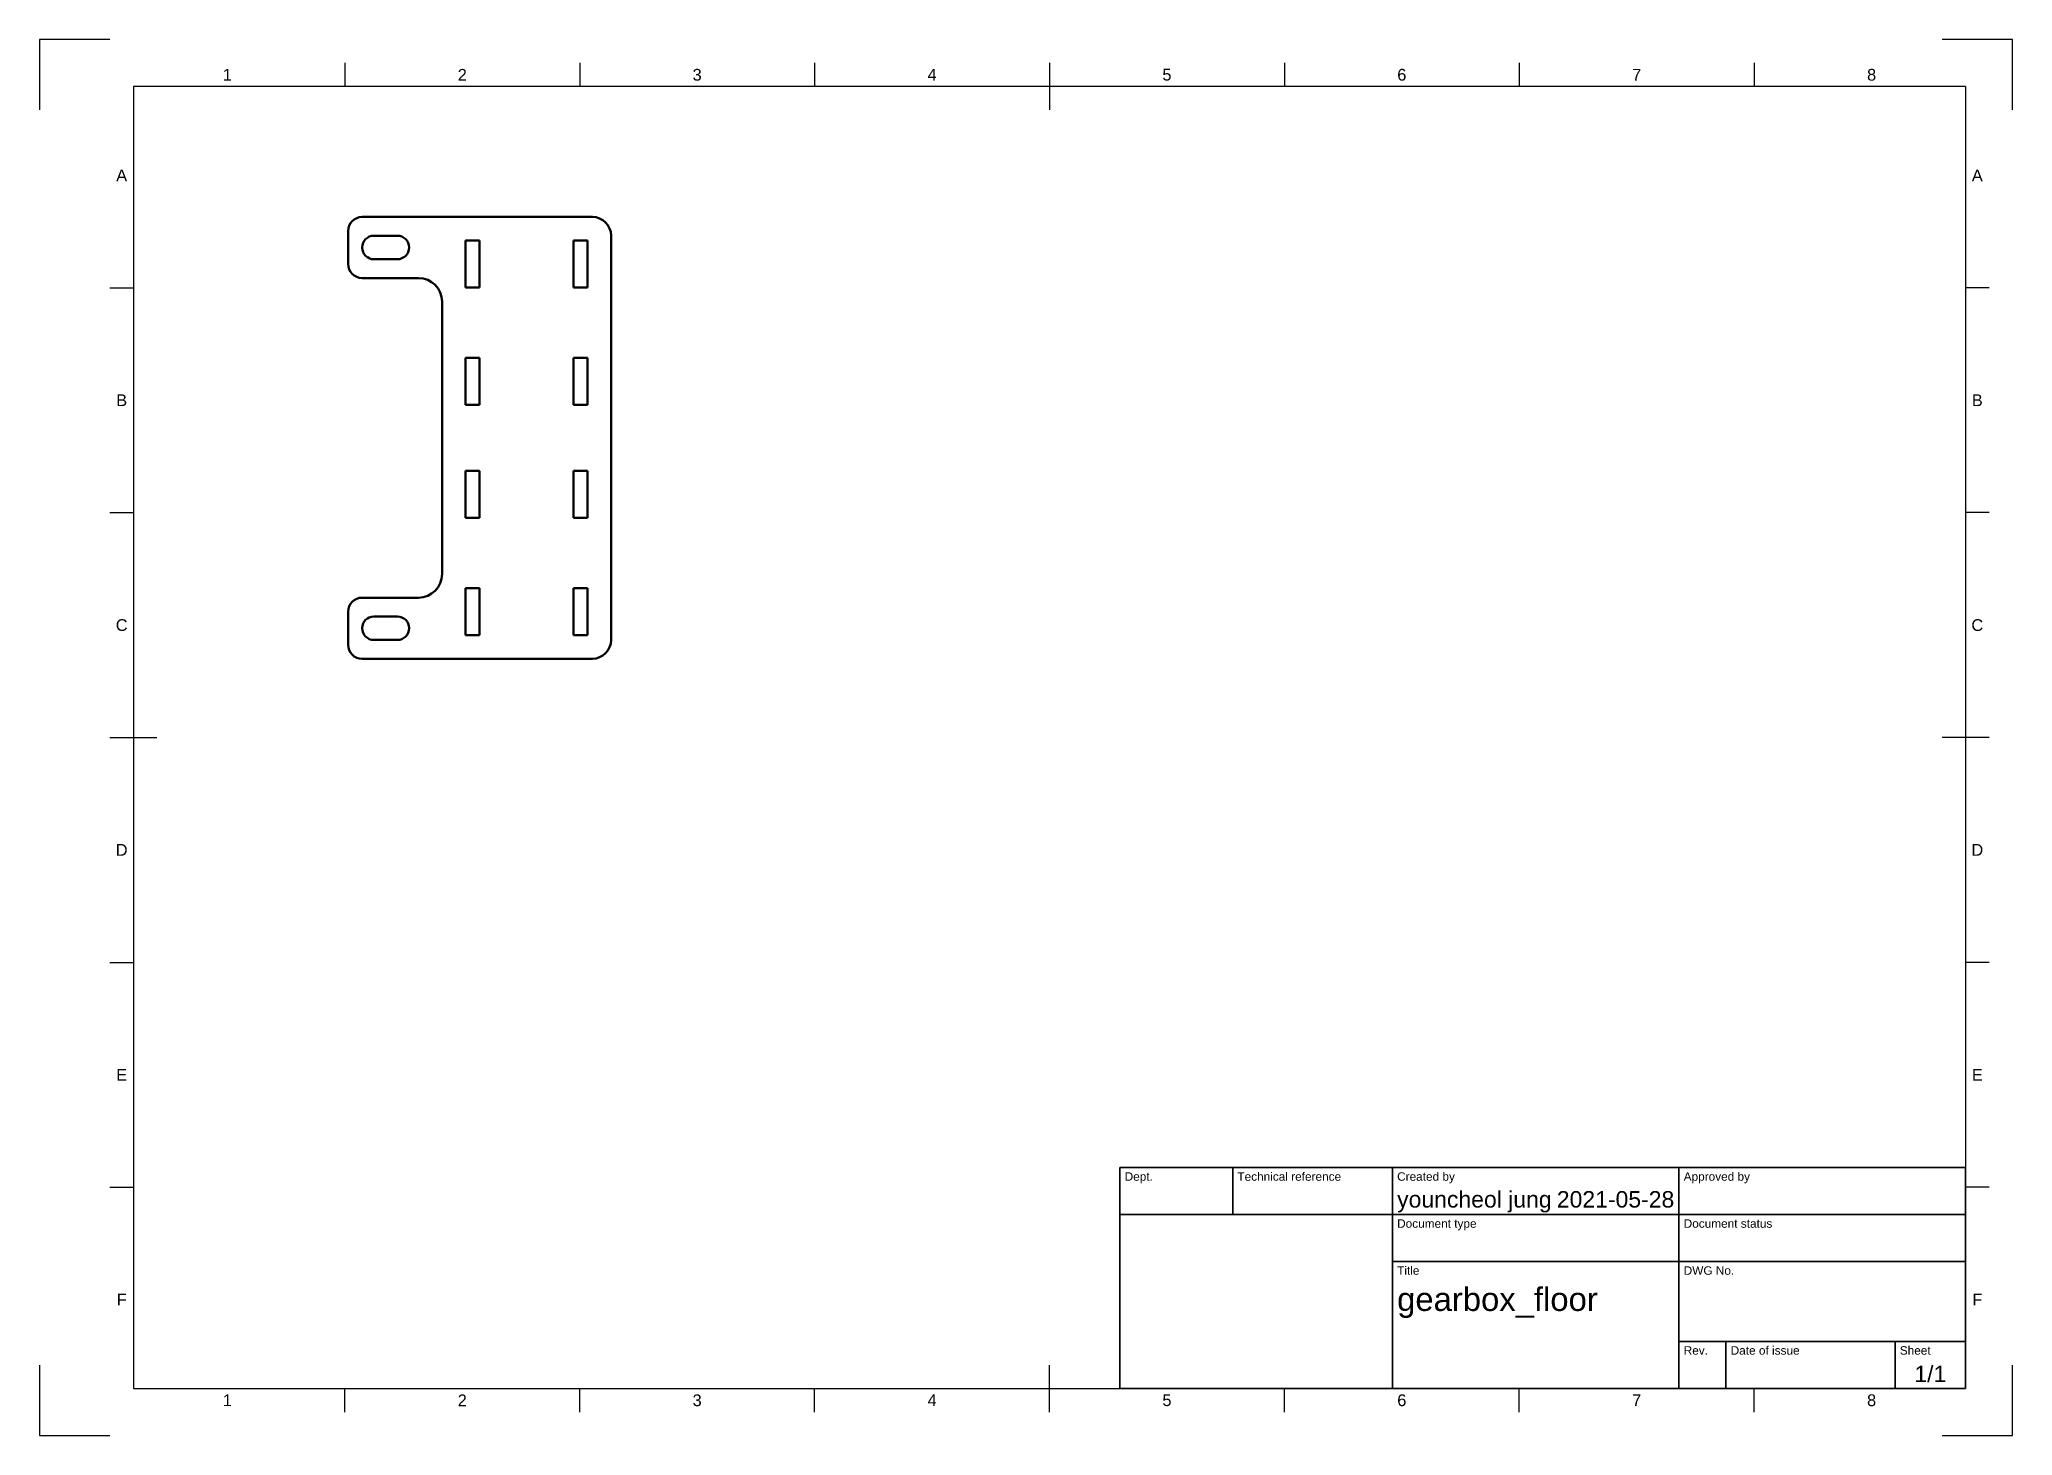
# Model space of a CAD drawing. Header units: millimetres. Extents: x 0 to 420, y 0 to 297.
import ezdxf
from ezdxf.enums import TextEntityAlignment as Align

# ---------------------------------------------------------------- set-up
doc = ezdxf.new("R2010")
doc.units = ezdxf.units.MM
doc.header["$LTSCALE"] = 0.75
for name, color, linetype, lineweight in [('Border', 7, 'Continuous', 25), ('TitleBlock', 7, 'Continuous', 35), ('Visible', 7, 'Continuous', 50)]:
    doc.layers.add(name, color=color, linetype=linetype, lineweight=lineweight)
doc.styles.add('FusionTitle', font='arial.ttf')

# ---------------------------------------------------------------- blocks, each defined once
blk = doc.blocks.new('ISO_A3_SHEET')
at = {"layer": 'Border'}
for p, q in [((65, 292), (65, 287)), ((115, 292), (115, 287)), ((165, 292), (165, 287)), ((215, 292), (215, 282)), ((265, 292), (265, 287)), ((315, 292), (315, 287)), ((365, 292), (365, 287)), ((410, 287), (20, 287)), ((20, 287), (20, 10)), ((410, 287), (410, 10)), ((15, 244.16666), (20, 244.16666)), ((415, 244.16666), (410, 244.16666)), ((15, 196.33333), (20, 196.33333)), ((415, 196.33333), (410, 196.33333)), ((15, 148.5), (25, 148.5)), ((415, 148.5), (405, 148.5)), ((15, 100.66667), (20, 100.66667)), ((415, 100.66667), (410, 100.66667)), ((15, 52.83334), (20, 52.83334)), ((415, 52.83334), (410, 52.83334)), ((215, 5), (215, 15)), ((20, 10), (410, 10)), ((65, 5), (65, 10)), ((115, 5), (115, 10)), ((165, 5), (165, 10)), ((265, 5), (265, 10)), ((315, 5), (315, 10)), ((365, 5), (365, 10))]:
    blk.add_line(p, q, dxfattribs=at)
at = {"layer": 'Defpoints'}
for p, q in [((15, 297), (0, 297)), ((0, 297), (0, 282)), ((420, 297), (405, 297)), ((420, 282), (420, 297)), ((0, 15), (0, 0)), ((420, 0), (420, 15)), ((0, 0), (15, 0)), ((405, 0), (420, 0))]:
    blk.add_line(p, q, dxfattribs=at)
at = {"layer": 'Border', "style": 'FusionTitle'}
for s, p in [('1', (40, 289.5)), ('2', (90, 289.5)), ('3', (140, 289.5)), ('4', (190, 289.5)), ('5', (240, 289.5)), ('6', (290, 289.5)), ('7', (340, 289.5)), ('8', (390, 289.5)), ('A', (17.5, 268.08333)), ('A', (412.5, 268.08333)), ('B', (17.5, 220.25)), ('B', (412.5, 220.25)), ('C', (17.5, 172.41667)), ('C', (412.5, 172.41667)), ('D', (17.5, 124.58334)), ('D', (412.5, 124.58334)), ('E', (17.5, 76.75001)), ('E', (412.5, 76.75001)), ('F', (17.5, 28.91668)), ('F', (412.5, 28.91668)), ('1', (40, 7.5)), ('2', (90, 7.5)), ('3', (140, 7.5)), ('4', (190, 7.5)), ('5', (240, 7.5)), ('6', (290, 7.5)), ('7', (340, 7.5)), ('8', (390, 7.5))]:
    blk.add_text(s, height=2.5, dxfattribs=at).set_placement(p, align=Align.MIDDLE)
blk = doc.blocks.new('ISO_TITLEBLOCK')
at = {"layer": 'TitleBlock'}
for p, q in [((0, 47), (-180, 47)), ((-180, 47), (-180, 0)), ((-156, 37), (-156, 47)), ((-122, 0), (-122, 47)), ((-61, 0), (-61, 47)), ((0, 0), (0, 47)), ((-180, 37), (0, 37)), ((-122, 27), (0, 27)), ((-61, 10), (0, 10)), ((-51, 0), (-51, 10)), ((-15, 0), (-15, 10)), ((-180, 0), (0, 0))]:
    blk.add_line(p, q, dxfattribs=at)
at = {"layer": 'TitleBlock', "style": 'FusionTitle'}
for s, p in [('Dept.', (-179, 46)), ('Technical reference', (-155, 46)), ('Created by', (-121, 46)), ('Approved by', (-60, 46)), ('Document type', (-121, 36)), ('Document status', (-60, 36)), ('Title', (-121, 26)), ('DWG No.', (-60, 26)), ('Rev.', (-60, 9)), ('Date of issue', (-50, 9)), ('Sheet', (-14, 9))]:
    blk.add_text(s, height=1.8, dxfattribs=at).set_placement(p, align=Align.TOP_LEFT)
for tag, height, p in [('DEPT', 3.5, (-179, 42)), ('TECHNICAL_REFERENCE', 3.5, (-155, 42)), ('CREATED_BY', 3.5, (-121, 42)), ('APPROVED_BY', 3.5, (-60, 42)), ('DOCUMENT_TYPE', 3.5, (-121, 32)), ('DOCUMENT_STATUS', 3.5, (-60, 32)), ('TITLE_1', 5, (-121, 21.5)), ('TITLE_2', 5, (-121, 14)), ('TITLE_3', 5, (-121, 6.5)), ('DATE_OF_ISSUE', 3.5, (-50, 5))]:
    blk.add_attdef(tag, text='', height=height, dxfattribs=at).set_placement(p, align=Align.TOP_LEFT)
for tag, p in [('CREATED_DATE', (-62, 42)), ('APPROVED_DATE', (-0.99, 42))]:
    blk.add_attdef(tag, text='', height=3.5, dxfattribs=at).set_placement(p, align=Align.TOP_RIGHT)
for tag, height, p in [('DRAWING_NUMBER', 5, (-30.5, 19.75)), ('REV', 3.5, (-56, 4.85)), ('SHEET', 3.5, (-7.5, 4.85))]:
    blk.add_attdef(tag, text='', height=height, dxfattribs=at).set_placement(p, align=Align.TOP_CENTER)

msp = doc.modelspace()

# ---------------------------------------------------------------- linework, layer by layer
at = {"layer": 'Visible', "extrusion": (0, 1, 0)}
for p, q in [((65.690517, 256.246719, 1.5), (65.690517, 249.246719, 1.5)), ((68.690517, 259.246719, 1.5), (117.690517, 259.246719, 1.5)), ((76.190517, 255.246719, 1.5), (71.190517, 255.246719, 1.5)), ((90.690517, 254.246719, 1.5), (93.690517, 254.246719, 1.5)), ((90.690517, 254.246719, 1.5), (90.690517, 244.246719, 1.5)), ((93.690517, 254.246719, 1.5), (93.690517, 244.246719, 1.5)), ((113.690517, 254.246719, 1.5), (116.690517, 254.246719, 1.5)), ((113.690517, 244.246719, 1.5), (113.690517, 254.246719, 1.5)), ((116.690517, 244.246719, 1.5), (116.690517, 254.246719, 1.5)), ((121.690517, 255.246719, 1.5), (121.690517, 169.246719, 1.5)), ((76.190517, 250.246719, 1.5), (71.190517, 250.246719, 1.5)), ((68.690517, 246.246719, 1.5), (80.690517, 246.246719, 1.5)), ((90.690517, 244.246719, 1.5), (93.690517, 244.246719, 1.5)), ((113.690517, 244.246719, 1.5), (116.690517, 244.246719, 1.5)), ((85.690517, 183.246719, 1.5), (85.690517, 241.246719, 1.5)), ((90.690517, 229.246719, 1.5), (93.690517, 229.246719, 1.5)), ((90.690517, 229.246719, 1.5), (90.690517, 219.246719, 1.5)), ((93.690517, 229.246719, 1.5), (93.690517, 219.246719, 1.5)), ((113.690517, 229.246719, 1.5), (116.690517, 229.246719, 1.5)), ((113.690517, 219.246719, 1.5), (113.690517, 229.246719, 1.5)), ((116.690517, 219.246719, 1.5), (116.690517, 229.246719, 1.5)), ((90.690517, 219.246719, 1.5), (93.690517, 219.246719, 1.5)), ((113.690517, 219.246719, 1.5), (116.690517, 219.246719, 1.5)), ((90.690517, 205.246719, 1.5), (93.690517, 205.246719, 1.5)), ((90.690517, 205.246719, 1.5), (90.690517, 195.246719, 1.5)), ((93.690517, 205.246719, 1.5), (93.690517, 195.246719, 1.5)), ((113.690517, 205.246719, 1.5), (116.690517, 205.246719, 1.5)), ((113.690517, 195.246719, 1.5), (113.690517, 205.246719, 1.5)), ((116.690517, 195.246719, 1.5), (116.690517, 205.246719, 1.5)), ((90.690517, 195.246719, 1.5), (93.690517, 195.246719, 1.5)), ((113.690517, 195.246719, 1.5), (116.690517, 195.246719, 1.5)), ((68.690517, 178.246719, 1.5), (80.690517, 178.246719, 1.5)), ((90.690517, 180.246719, 1.5), (93.690517, 180.246719, 1.5)), ((90.690517, 180.246719, 1.5), (90.690517, 170.246719, 1.5)), ((93.690517, 180.246719, 1.5), (93.690517, 170.246719, 1.5)), ((113.690517, 180.246719, 1.5), (116.690517, 180.246719, 1.5)), ((113.690517, 170.246719, 1.5), (113.690517, 180.246719, 1.5)), ((116.690517, 170.246719, 1.5), (116.690517, 180.246719, 1.5)), ((65.690517, 168.246719, 1.5), (65.690517, 175.246719, 1.5)), ((76.190517, 174.246719, 1.5), (71.190517, 174.246719, 1.5)), ((76.190517, 169.246719, 1.5), (71.190517, 169.246719, 1.5)), ((90.690517, 170.246719, 1.5), (93.690517, 170.246719, 1.5)), ((113.690517, 170.246719, 1.5), (116.690517, 170.246719, 1.5)), ((117.690517, 165.246719, 1.5), (68.690517, 165.246719, 1.5))]:
    msp.add_line(p, q, dxfattribs=at)
at = {"layer": 'Visible', "extrusion": (1e-16, 0, -1)}
for centre, radius, start, end in [((-68.690517, 256.246719, -1.5), 3, 0, 90), ((-117.690517, 255.246719, -1.5), 4, 90, 180), ((-71.190517, 252.746719, -1.5), 2.5, 270, 90), ((-76.190517, 252.746719, -1.5), 2.5, 90, 270), ((-68.690517, 249.246719, -1.5), 3, 270, 0), ((-80.690517, 241.246719, -1.5), 5, 90, 180), ((-80.690517, 183.246719, -1.5), 5, 180, 270), ((-71.190517, 171.746719, -1.5), 2.5, 270, 90), ((-76.190517, 171.746719, -1.5), 2.5, 90, 270)]:
    msp.add_arc(centre, radius, start, end, dxfattribs=at)
at = {"layer": 'Visible'}
for centre, radius, start, end in [((68.690517, 175.246719, 1.5), 3, 90, 180), ((68.690517, 168.246719, 1.5), 3, 180, 270), ((117.690517, 169.246719, 1.5), 4, 270, 0)]:
    msp.add_arc(centre, radius, start, end, dxfattribs=at)

# ---------------------------------------------------------------- block references
at = {"layer": 'Border'}
msp.add_blockref('ISO_A3_SHEET', (0, 0), dxfattribs=at)
at = {"layer": 'TitleBlock'}
msp.add_blockref('ISO_TITLEBLOCK', (410, 10), dxfattribs=at).add_auto_attribs({'CREATED_DATE': '2021-05-28', 'SHEET': '1/1', 'TITLE_1': 'gearbox_floor', 'CREATED_BY': 'youncheol jung'})

doc.saveas('drawing.dxf')
